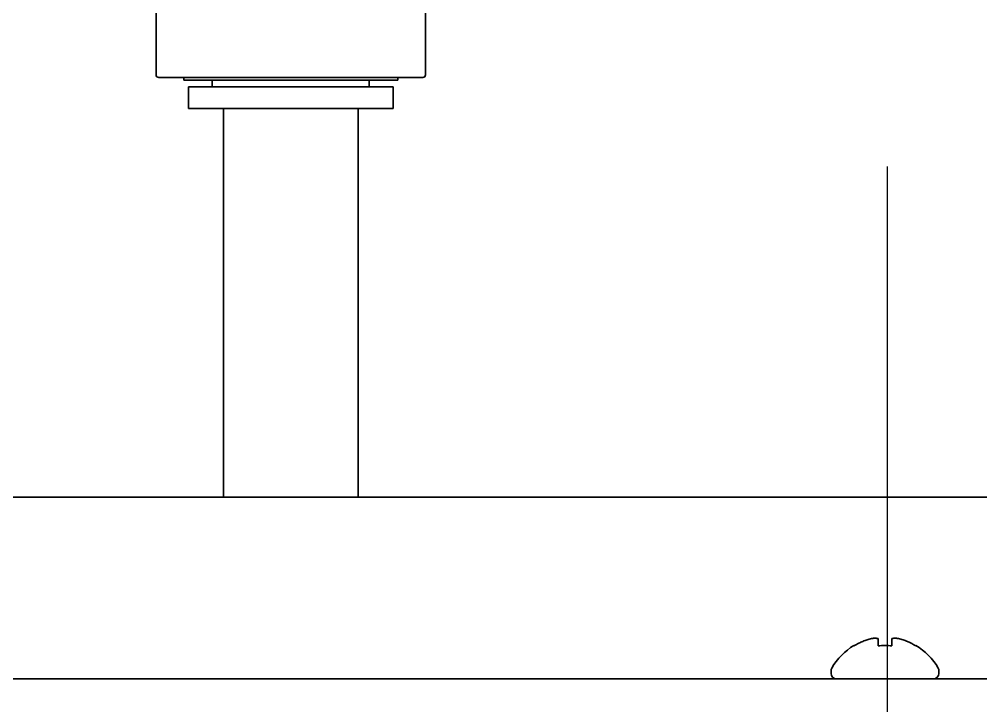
# Model space of a CAD drawing. Header units: inches. Extents: x 885 to 6823, y 710 to 5493.
# Drawn here: x 2876.5 to 2947.9, y 1789.2 to 1840.2 of the extents above; entities that cross this region are included whole.
import ezdxf

# ---------------------------------------------------------------- set-up
doc = ezdxf.new("R2010")
doc.units = ezdxf.units.IN
doc.layers.add('1', color=7, linetype='Continuous', true_color=0xffffff)

# ---------------------------------------------------------------- blocks, each defined once
blk = doc.blocks.new('A$C0B5A562A')
at = {"color": 6}
blk.add_line((0, 50), (0, -50), dxfattribs=at)

msp = doc.modelspace()

# ---------------------------------------------------------------- linework, layer by layer
at = {"layer": '1', "color": 7, "linetype": 'Continuous', "lineweight": 35}
for p, q in [((2886.68, 1844.657), (2886.68, 1836.057)), ((2906.68, 1836.057), (2906.68, 1844.657)), ((2886.88, 1835.857), (2906.48, 1835.857)), ((2888.73, 1835.858), (2888.73, 1835.657)), ((2904.63, 1835.657), (2888.73, 1835.657)), ((2890.855, 1835.657), (2890.855, 1835.157)), ((2902.505, 1835.157), (2902.505, 1835.657)), ((2904.63, 1835.657), (2904.63, 1835.858)), ((2904.28, 1835.157), (2889.08, 1835.157)), ((2889.08, 1835.157), (2889.08, 1833.557)), ((2904.28, 1833.557), (2904.28, 1835.157)), ((2904.28, 1833.557), (2889.08, 1833.557)), ((2891.68, 1833.557), (2891.68, 1804.696)), ((2891.68, 1833.556), (2891.68, 1804.696)), ((2901.68, 1804.696), (2901.68, 1833.557)), ((2901.68, 1804.696), (2901.68, 1833.556)), ((2622.28, 1804.696), (3043.138, 1804.696)), ((2938.48, 1793.653), (2938.48, 1793.686)), ((2943.08, 1793.686), (2943.08, 1793.653)), ((2936.78, 1791.808), (2936.78, 1791.608)), ((2944.78, 1791.608), (2944.78, 1791.808)), ((2616.28, 1791.208), (3265.28, 1791.208))]:
    msp.add_line(p, q, dxfattribs=at)
for centre, radius, start, end in [((2886.88, 1836.057), 0.2, 180, 270), ((2906.48, 1836.057), 0.2, 270, 0), ((2940.979, 1789.588), 4.8, 121.37271, 149.69882), ((2940.581, 1789.588), 4.8, 30.30118, 58.62729), ((2937.18, 1791.808), 0.4, 149.69882, 180), ((2944.38, 1791.808), 0.4, 0, 30.30118), ((2937.18, 1791.608), 0.4, 180, 270), ((2944.38, 1791.608), 0.4, 270, 0)]:
    msp.add_arc(centre, radius, start, end, dxfattribs=at)
for points in [[(2939.78, 1794.203), (2939.726, 1794.189), (2939.618, 1794.16), (2939.456, 1794.109), (2939.298, 1794.053), (2939.142, 1793.991), (2938.99, 1793.925), (2938.834, 1793.85), (2938.668, 1793.763), (2938.544, 1793.692), (2938.48, 1793.653)], [(2940.28, 1794.203), (2940.254, 1794.207), (2940.203, 1794.212), (2940.129, 1794.217), (2940.058, 1794.22), (2939.988, 1794.219), (2939.918, 1794.216), (2939.849, 1794.211), (2939.803, 1794.206), (2939.78, 1794.203)], [(2941.78, 1794.203), (2941.757, 1794.206), (2941.709, 1794.212), (2941.638, 1794.217), (2941.566, 1794.219), (2941.495, 1794.219), (2941.423, 1794.217), (2941.352, 1794.212), (2941.304, 1794.206), (2941.28, 1794.203)], [(2941.28, 1794.203), (2941.28, 1794.189), (2941.28, 1794.16), (2941.28, 1794.109), (2941.28, 1794.053), (2941.28, 1793.991), (2941.28, 1793.925), (2941.28, 1793.85), (2941.28, 1793.763), (2941.28, 1793.692), (2941.28, 1793.653)], [(2941.28, 1793.653), (2941.114, 1793.675), (2940.78, 1793.697), (2940.447, 1793.675), (2940.28, 1793.653)]]:
    msp.add_open_spline(points, degree=3, dxfattribs=at)
for points in [[(2940.28, 1793.653), (2940.28, 1793.777), (2940.28, 1793.885), (2940.28, 1794.023), (2940.28, 1794.065), (2940.28, 1794.14), (2940.28, 1794.174), (2940.28, 1794.203)], [(2943.08, 1793.653), (2942.878, 1793.777), (2942.668, 1793.885), (2942.343, 1794.023), (2942.233, 1794.065), (2942.009, 1794.14), (2941.896, 1794.174), (2941.78, 1794.203)]]:
    msp.add_open_spline(points, degree=3, knots=[0, 0, 0, 0, 0.5, 0.5, 0.75, 0.75, 1, 1, 1, 1], dxfattribs=at)

# ---------------------------------------------------------------- block references
msp.add_blockref('A$C0B5A562A', (2940.93, 1779.244))

doc.saveas('drawing.dxf')
